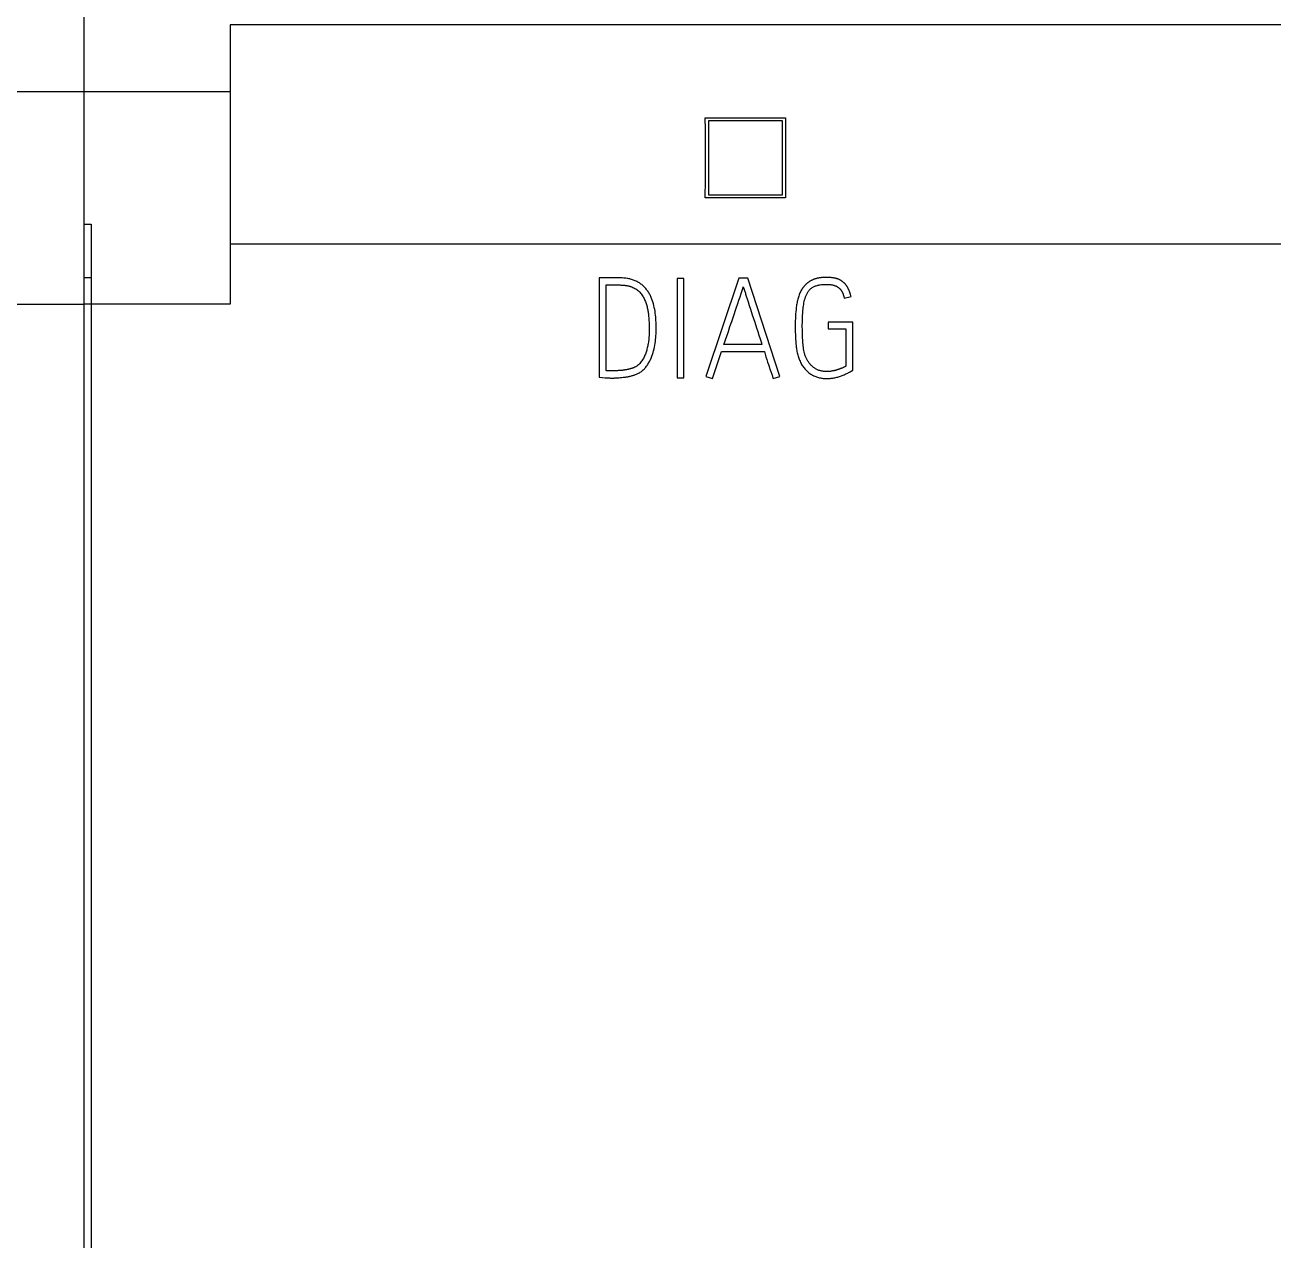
# Model space of a CAD drawing. Header units: inches. Extents: x 9000 to 22395, y 8106 to 17135.
# Drawn here: x 10398.82 to 10440.54, y 8398.78 to 8439.41 of the extents above; entities that cross this region are included whole.
import ezdxf

# ---------------------------------------------------------------- set-up
doc = ezdxf.new("R2010")
doc.units = ezdxf.units.IN
doc.header["$MEASUREMENT"] = 0
doc.layers.add('20000_FRONT_O', color=7, linetype='Continuous')
doc.layers.add('20500_FRONT_O_LABELING', color=7, linetype='Continuous')

msp = doc.modelspace()

# ---------------------------------------------------------------- linework, layer by layer
at = {"layer": '20000_FRONT_O', "linetype": 'Continuous'}
for p, q in [((10400.798, 8294.993), (10400.798, 8517.173)), ((10405.686, 8439.41), (10405.686, 8430.078)), ((10495.891, 8439.41), (10405.686, 8439.41)), ((10395.91, 8437.188), (10400.798, 8437.188)), ((10400.798, 8437.188), (10405.686, 8437.188)), ((10421.565, 8435.916), (10421.564, 8436.308)), ((10421.564, 8436.308), (10424.246, 8436.308)), ((10421.666, 8436.204), (10421.667, 8436.002)), ((10424.144, 8436.204), (10421.666, 8436.204)), ((10424.246, 8436.196), (10424.244, 8435.801)), ((10424.246, 8436.308), (10424.246, 8436.196)), ((10421.567, 8435.518), (10421.565, 8435.916)), ((10424.141, 8435.592), (10424.142, 8435.901)), ((10424.244, 8435.801), (10424.243, 8435.341)), ((10421.567, 8435.056), (10421.567, 8435.518)), ((10424.243, 8435.341), (10424.243, 8434.877)), ((10421.567, 8434.592), (10421.567, 8435.056)), ((10424.243, 8434.877), (10424.243, 8434.415)), ((10421.566, 8434.131), (10421.567, 8434.592)), ((10421.564, 8433.736), (10421.566, 8434.131)), ((10421.669, 8434.34), (10421.668, 8434.032)), ((10424.243, 8434.415), (10424.245, 8434.017)), ((10421.564, 8433.625), (10421.564, 8433.736)), ((10424.246, 8433.625), (10421.564, 8433.625)), ((10421.666, 8433.729), (10424.144, 8433.729)), ((10424.144, 8433.729), (10424.143, 8433.93)), ((10424.245, 8434.017), (10424.246, 8433.625)), ((10400.798, 8432.745), (10401.033, 8432.745)), ((10401.033, 8432.745), (10401.033, 8379.422)), ((10495.891, 8432.086), (10405.686, 8432.086)), ((10400.798, 8430.97), (10401.033, 8430.97)), ((10395.91, 8430.079), (10400.798, 8430.079)), ((10405.686, 8430.078), (10400.798, 8430.078))]:
    msp.add_line(p, q, dxfattribs=at)
for points in [[(10424.142, 8435.901), (10424.143, 8436.103), (10424.144, 8436.204)], [(10421.667, 8436.002), (10421.668, 8435.798), (10421.669, 8435.592), (10421.669, 8435.384), (10421.669, 8435.176), (10421.67, 8434.966), (10421.669, 8434.757), (10421.669, 8434.548), (10421.669, 8434.34)], [(10424.143, 8433.93), (10424.142, 8434.134), (10424.141, 8434.34), (10424.141, 8434.548), (10424.141, 8434.757), (10424.14, 8434.966), (10424.141, 8435.176), (10424.141, 8435.384), (10424.141, 8435.592)], [(10421.668, 8434.032), (10421.667, 8433.829), (10421.666, 8433.729)]]:
    msp.add_lwpolyline(points, dxfattribs=at)
at = {"layer": '20500_FRONT_O_LABELING', "linetype": 'Continuous'}
for p, q in [((10418.526, 8430.959), (10418.017, 8430.954)), ((10418.017, 8430.954), (10418.017, 8427.635)), ((10418.253, 8427.852), (10418.253, 8430.718)), ((10418.253, 8430.718), (10418.618, 8430.718)), ((10420.62, 8430.936), (10420.62, 8427.612)), ((10420.851, 8430.936), (10420.62, 8430.936)), ((10420.851, 8427.612), (10420.851, 8430.936)), ((10422.686, 8430.949), (10421.581, 8427.662)), ((10422.982, 8430.949), (10422.686, 8430.949)), ((10424.059, 8427.662), (10422.982, 8430.949)), ((10422.688, 8430.212), (10422.724, 8430.322)), ((10422.724, 8430.322), (10422.761, 8430.433)), ((10422.761, 8430.433), (10422.816, 8430.598)), ((10422.816, 8430.598), (10422.834, 8430.653)), ((10422.834, 8430.653), (10422.851, 8430.6)), ((10422.851, 8430.6), (10422.872, 8430.534)), ((10422.872, 8430.534), (10422.902, 8430.441)), ((10426.208, 8430.274), (10426.434, 8430.33)), ((10422.501, 8429.662), (10422.595, 8429.937)), ((10422.595, 8429.937), (10422.651, 8430.102)), ((10422.651, 8430.102), (10422.688, 8430.212)), ((10422.994, 8430.153), (10423.034, 8430.029)), ((10423.034, 8430.029), (10423.075, 8429.904)), ((10423.075, 8429.904), (10423.135, 8429.718)), ((10422.389, 8429.332), (10422.445, 8429.497)), ((10422.445, 8429.497), (10422.501, 8429.662)), ((10423.135, 8429.718), (10423.217, 8429.47)), ((10423.217, 8429.47), (10423.278, 8429.284)), ((10425.676, 8429.479), (10425.676, 8429.248)), ((10426.494, 8429.479), (10425.676, 8429.479)), ((10426.494, 8427.866), (10426.494, 8429.479)), ((10422.279, 8429.001), (10422.334, 8429.166)), ((10422.334, 8429.166), (10422.389, 8429.332)), ((10423.278, 8429.284), (10423.318, 8429.16)), ((10423.318, 8429.16), (10423.358, 8429.036)), ((10423.358, 8429.036), (10423.398, 8428.912)), ((10425.676, 8429.248), (10426.263, 8429.248)), ((10426.263, 8429.248), (10426.263, 8428)), ((10422.187, 8428.725), (10422.279, 8429.001)), ((10423.458, 8428.725), (10422.187, 8428.725)), ((10421.803, 8427.589), (10422.108, 8428.49)), ((10422.108, 8428.49), (10423.537, 8428.49)), ((10423.537, 8428.49), (10423.564, 8428.402)), ((10423.564, 8428.402), (10423.592, 8428.315)), ((10423.592, 8428.315), (10423.62, 8428.227)), ((10423.62, 8428.227), (10423.648, 8428.14)), ((10418.492, 8427.847), (10418.447, 8427.847)), ((10418.515, 8427.848), (10418.492, 8427.847)), ((10418.538, 8427.848), (10418.515, 8427.848)), ((10418.561, 8427.848), (10418.538, 8427.848)), ((10418.584, 8427.849), (10418.561, 8427.848)), ((10418.607, 8427.85), (10418.584, 8427.849)), ((10418.629, 8427.851), (10418.607, 8427.85)), ((10418.652, 8427.852), (10418.629, 8427.851)), ((10423.648, 8428.14), (10423.676, 8428.053)), ((10423.676, 8428.053), (10423.696, 8427.995)), ((10423.696, 8427.995), (10423.715, 8427.937)), ((10426.439, 8427.834), (10426.494, 8427.866)), ((10418.017, 8427.635), (10418.038, 8427.633)), ((10418.038, 8427.633), (10418.12, 8427.625)), ((10418.12, 8427.625), (10418.213, 8427.616)), ((10420.62, 8427.612), (10420.851, 8427.612)), ((10421.581, 8427.662), (10421.803, 8427.589)), ((10423.833, 8427.589), (10424.059, 8427.662))]:
    msp.add_line(p, q, dxfattribs=at)
for points in [[(10419.306, 8427.755), (10419.335, 8427.769), (10419.363, 8427.784), (10419.391, 8427.801), (10419.418, 8427.818), (10419.443, 8427.837), (10419.468, 8427.857), (10419.492, 8427.878), (10419.516, 8427.9), (10419.538, 8427.923), (10419.559, 8427.947), (10419.58, 8427.972), (10419.599, 8427.997), (10419.618, 8428.023), (10419.635, 8428.05), (10419.653, 8428.077), (10419.669, 8428.104), (10419.685, 8428.132), (10419.7, 8428.16), (10419.715, 8428.188), (10419.728, 8428.217), (10419.754, 8428.275), (10419.778, 8428.334), (10419.799, 8428.394), (10419.818, 8428.455), (10419.835, 8428.517), (10419.85, 8428.578), (10419.864, 8428.641), (10419.876, 8428.703), (10419.886, 8428.766), (10419.895, 8428.829), (10419.903, 8428.892), (10419.909, 8428.955), (10419.914, 8429.018), (10419.918, 8429.082), (10419.92, 8429.145), (10419.921, 8429.208), (10419.922, 8429.271), (10419.921, 8429.334), (10419.92, 8429.398), (10419.918, 8429.461), (10419.915, 8429.524), (10419.911, 8429.587), (10419.906, 8429.65), (10419.899, 8429.713), (10419.892, 8429.777), (10419.883, 8429.84), (10419.873, 8429.902), (10419.86, 8429.965), (10419.847, 8430.027), (10419.831, 8430.089), (10419.813, 8430.15), (10419.792, 8430.211), (10419.781, 8430.241), (10419.77, 8430.27), (10419.757, 8430.299), (10419.744, 8430.328), (10419.73, 8430.357), (10419.716, 8430.385), (10419.701, 8430.413), (10419.685, 8430.441), (10419.668, 8430.468), (10419.651, 8430.494), (10419.633, 8430.52), (10419.614, 8430.546), (10419.595, 8430.571), (10419.575, 8430.596), (10419.554, 8430.62), (10419.532, 8430.643), (10419.51, 8430.666), (10419.487, 8430.688), (10419.463, 8430.709), (10419.438, 8430.729), (10419.413, 8430.748), (10419.387, 8430.767), (10419.36, 8430.784), (10419.333, 8430.801), (10419.305, 8430.816), (10419.277, 8430.831), (10419.248, 8430.845), (10419.219, 8430.858), (10419.189, 8430.87), (10419.159, 8430.881), (10419.129, 8430.891), (10419.098, 8430.901), (10419.067, 8430.909), (10419.036, 8430.917), (10419.004, 8430.923), (10418.973, 8430.929), (10418.91, 8430.939), (10418.846, 8430.946), (10418.782, 8430.952), (10418.718, 8430.955), (10418.654, 8430.957), (10418.59, 8430.958), (10418.526, 8430.959)], [(10418.618, 8430.718), (10418.642, 8430.718), (10418.666, 8430.718), (10418.691, 8430.717), (10418.715, 8430.717), (10418.74, 8430.716), (10418.764, 8430.714), (10418.788, 8430.713), (10418.813, 8430.711), (10418.837, 8430.709), (10418.861, 8430.707), (10418.873, 8430.706), (10418.886, 8430.704), (10418.898, 8430.703), (10418.91, 8430.701), (10418.922, 8430.699), (10418.934, 8430.697), (10418.946, 8430.695), (10418.958, 8430.693), (10418.97, 8430.691), (10418.982, 8430.689), (10418.993, 8430.686), (10419.005, 8430.683), (10419.017, 8430.68), (10419.029, 8430.677), (10419.04, 8430.674), (10419.052, 8430.67), (10419.064, 8430.667), (10419.075, 8430.663)], [(10424.955, 8430.764), (10424.946, 8430.756), (10424.937, 8430.747), (10424.928, 8430.739), (10424.92, 8430.73), (10424.911, 8430.721), (10424.902, 8430.712), (10424.894, 8430.703), (10424.886, 8430.694), (10424.878, 8430.685), (10424.869, 8430.676), (10424.862, 8430.666), (10424.854, 8430.657), (10424.846, 8430.647), (10424.838, 8430.637), (10424.831, 8430.627), (10424.824, 8430.618), (10424.816, 8430.608), (10424.809, 8430.598), (10424.802, 8430.587), (10424.795, 8430.577), (10424.789, 8430.567), (10424.782, 8430.556)], [(10425.82, 8427.841), (10425.795, 8427.836), (10425.769, 8427.831), (10425.743, 8427.828), (10425.718, 8427.825), (10425.692, 8427.823), (10425.666, 8427.821), (10425.64, 8427.82), (10425.615, 8427.821), (10425.589, 8427.821), (10425.563, 8427.823), (10425.538, 8427.825), (10425.512, 8427.828), (10425.487, 8427.832), (10425.462, 8427.837), (10425.437, 8427.842), (10425.412, 8427.848), (10425.387, 8427.856), (10425.363, 8427.863), (10425.339, 8427.872), (10425.315, 8427.882), (10425.291, 8427.892), (10425.268, 8427.904), (10425.245, 8427.916), (10425.223, 8427.93), (10425.202, 8427.944), (10425.181, 8427.959), (10425.161, 8427.975), (10425.142, 8427.992), (10425.123, 8428.009), (10425.105, 8428.027), (10425.087, 8428.046), (10425.07, 8428.065), (10425.054, 8428.085), (10425.038, 8428.105), (10425.023, 8428.126), (10425.008, 8428.147), (10424.993, 8428.169), (10424.98, 8428.191), (10424.954, 8428.236), (10424.942, 8428.258), (10424.93, 8428.281), (10424.92, 8428.305), (10424.91, 8428.329), (10424.901, 8428.353), (10424.893, 8428.377), (10424.886, 8428.402), (10424.88, 8428.427), (10424.868, 8428.478), (10424.859, 8428.529), (10424.851, 8428.579), (10424.843, 8428.63), (10424.837, 8428.681), (10424.832, 8428.732), (10424.827, 8428.783), (10424.823, 8428.834), (10424.819, 8428.886), (10424.816, 8428.937), (10424.814, 8428.988), (10424.812, 8429.04), (10424.81, 8429.091), (10424.809, 8429.143), (10424.808, 8429.194), (10424.808, 8429.246), (10424.807, 8429.297), (10424.807, 8429.349), (10424.807, 8429.4), (10424.808, 8429.452), (10424.808, 8429.503), (10424.809, 8429.555), (10424.811, 8429.606), (10424.813, 8429.658), (10424.816, 8429.709), (10424.819, 8429.761), (10424.823, 8429.812), (10424.827, 8429.863), (10424.832, 8429.914), (10424.838, 8429.966), (10424.844, 8430.017), (10424.852, 8430.068), (10424.861, 8430.118), (10424.872, 8430.169), (10424.884, 8430.219), (10424.898, 8430.268), (10424.915, 8430.317), (10424.924, 8430.341), (10424.933, 8430.365), (10424.944, 8430.389), (10424.954, 8430.412), (10424.966, 8430.435), (10424.978, 8430.458), (10424.992, 8430.48), (10425.006, 8430.501), (10425.021, 8430.522), (10425.037, 8430.542), (10425.054, 8430.561), (10425.072, 8430.579), (10425.091, 8430.597), (10425.111, 8430.613), (10425.133, 8430.628), (10425.154, 8430.642), (10425.177, 8430.654), (10425.2, 8430.666), (10425.224, 8430.676), (10425.248, 8430.685), (10425.273, 8430.693), (10425.298, 8430.7), (10425.323, 8430.707), (10425.348, 8430.712), (10425.373, 8430.717), (10425.399, 8430.721), (10425.45, 8430.728), (10425.502, 8430.733), (10425.554, 8430.736), (10425.605, 8430.736), (10425.657, 8430.736), (10425.708, 8430.733), (10425.734, 8430.731), (10425.76, 8430.728), (10425.785, 8430.724), (10425.811, 8430.719), (10425.836, 8430.713), (10425.861, 8430.706)], [(10426.131, 8430.845), (10426.118, 8430.854), (10426.105, 8430.862), (10426.091, 8430.87), (10426.078, 8430.878), (10426.064, 8430.886), (10426.05, 8430.893), (10426.035, 8430.899), (10426.021, 8430.906), (10426.007, 8430.911), (10425.992, 8430.917), (10425.977, 8430.922), (10425.962, 8430.927), (10425.947, 8430.932), (10425.932, 8430.936), (10425.916, 8430.94), (10425.901, 8430.943), (10425.885, 8430.947), (10425.87, 8430.95), (10425.854, 8430.952), (10425.838, 8430.955), (10425.823, 8430.957), (10425.807, 8430.959), (10425.792, 8430.961), (10425.776, 8430.963), (10425.76, 8430.965), (10425.745, 8430.966), (10425.729, 8430.968), (10425.713, 8430.969), (10425.698, 8430.97), (10425.682, 8430.97), (10425.666, 8430.971), (10425.65, 8430.972), (10425.635, 8430.972), (10425.619, 8430.972), (10425.603, 8430.972), (10425.587, 8430.972), (10425.572, 8430.972), (10425.556, 8430.971), (10425.54, 8430.971), (10425.524, 8430.97), (10425.508, 8430.969), (10425.493, 8430.968), (10425.477, 8430.967), (10425.461, 8430.965), (10425.445, 8430.963), (10425.43, 8430.961), (10425.414, 8430.959), (10425.398, 8430.957), (10425.383, 8430.955), (10425.367, 8430.952), (10425.352, 8430.949), (10425.336, 8430.946), (10425.321, 8430.943), (10425.306, 8430.939), (10425.29, 8430.935), (10425.275, 8430.931), (10425.26, 8430.927), (10425.245, 8430.922), (10425.23, 8430.917), (10425.215, 8430.912), (10425.2, 8430.907), (10425.185, 8430.901), (10425.17, 8430.895), (10425.156, 8430.889), (10425.141, 8430.883), (10425.127, 8430.876), (10425.113, 8430.869), (10425.099, 8430.862), (10425.085, 8430.854), (10425.071, 8430.847), (10425.058, 8430.839), (10425.044, 8430.83), (10425.031, 8430.822), (10425.018, 8430.813), (10425.005, 8430.804), (10424.992, 8430.794), (10424.98, 8430.785), (10424.967, 8430.775), (10424.955, 8430.764)], [(10425.861, 8430.706), (10425.874, 8430.702), (10425.887, 8430.698), (10425.9, 8430.693), (10425.912, 8430.688), (10425.924, 8430.683), (10425.937, 8430.678), (10425.949, 8430.672), (10425.961, 8430.666), (10425.972, 8430.659), (10425.984, 8430.653), (10425.995, 8430.645), (10426.006, 8430.638), (10426.017, 8430.63), (10426.027, 8430.622), (10426.037, 8430.614), (10426.047, 8430.605), (10426.052, 8430.6), (10426.057, 8430.596), (10426.062, 8430.591), (10426.066, 8430.586), (10426.071, 8430.582), (10426.075, 8430.577), (10426.08, 8430.572), (10426.084, 8430.567), (10426.088, 8430.561), (10426.092, 8430.556), (10426.096, 8430.551), (10426.1, 8430.546), (10426.108, 8430.535), (10426.115, 8430.523), (10426.122, 8430.512), (10426.129, 8430.5), (10426.135, 8430.489), (10426.141, 8430.477), (10426.147, 8430.465), (10426.152, 8430.453), (10426.157, 8430.44), (10426.162, 8430.428), (10426.167, 8430.416), (10426.172, 8430.403), (10426.176, 8430.39), (10426.18, 8430.378), (10426.184, 8430.365), (10426.188, 8430.352), (10426.191, 8430.339), (10426.195, 8430.326), (10426.202, 8430.3), (10426.208, 8430.274)], [(10426.434, 8430.33), (10426.428, 8430.357), (10426.424, 8430.37), (10426.42, 8430.384), (10426.417, 8430.397), (10426.413, 8430.411), (10426.409, 8430.424), (10426.405, 8430.437), (10426.401, 8430.451), (10426.396, 8430.464), (10426.392, 8430.477), (10426.387, 8430.49), (10426.382, 8430.503), (10426.377, 8430.516), (10426.372, 8430.529), (10426.367, 8430.542), (10426.361, 8430.555), (10426.355, 8430.567), (10426.349, 8430.58), (10426.343, 8430.592), (10426.337, 8430.604), (10426.331, 8430.617), (10426.324, 8430.629), (10426.317, 8430.641), (10426.31, 8430.652), (10426.303, 8430.664), (10426.295, 8430.676), (10426.287, 8430.687), (10426.279, 8430.699), (10426.271, 8430.71), (10426.263, 8430.721), (10426.254, 8430.732), (10426.245, 8430.742), (10426.236, 8430.753), (10426.226, 8430.763), (10426.217, 8430.773), (10426.207, 8430.783), (10426.197, 8430.792), (10426.187, 8430.802), (10426.176, 8430.811), (10426.165, 8430.82), (10426.154, 8430.828), (10426.143, 8430.837), (10426.131, 8430.845)], [(10419.075, 8430.663), (10419.11, 8430.65), (10419.143, 8430.637), (10419.176, 8430.621), (10419.208, 8430.604), (10419.24, 8430.586), (10419.27, 8430.566), (10419.299, 8430.545), (10419.326, 8430.522), (10419.353, 8430.498), (10419.378, 8430.472), (10419.401, 8430.444), (10419.423, 8430.416), (10419.444, 8430.387), (10419.464, 8430.357), (10419.483, 8430.326), (10419.5, 8430.295), (10419.517, 8430.263), (10419.533, 8430.23), (10419.547, 8430.197), (10419.561, 8430.164), (10419.574, 8430.13), (10419.586, 8430.096), (10419.597, 8430.062), (10419.607, 8430.028), (10419.616, 8429.993), (10419.625, 8429.958), (10419.632, 8429.924), (10419.64, 8429.889), (10419.646, 8429.854), (10419.652, 8429.818), (10419.657, 8429.783), (10419.662, 8429.748), (10419.67, 8429.677), (10419.676, 8429.605), (10419.681, 8429.534), (10419.685, 8429.463), (10419.687, 8429.391), (10419.689, 8429.32), (10419.69, 8429.248), (10419.689, 8429.177), (10419.687, 8429.106), (10419.684, 8429.034), (10419.679, 8428.963), (10419.672, 8428.892), (10419.663, 8428.821), (10419.652, 8428.751), (10419.645, 8428.715), (10419.638, 8428.68), (10419.631, 8428.645), (10419.623, 8428.611), (10419.614, 8428.576), (10419.605, 8428.541), (10419.595, 8428.507), (10419.584, 8428.473), (10419.572, 8428.439), (10419.56, 8428.405), (10419.547, 8428.372), (10419.533, 8428.339), (10419.517, 8428.307), (10419.501, 8428.275), (10419.484, 8428.243), (10419.465, 8428.212), (10419.446, 8428.182), (10419.425, 8428.153), (10419.403, 8428.124), (10419.379, 8428.097), (10419.354, 8428.071), (10419.328, 8428.047), (10419.301, 8428.024), (10419.286, 8428.013), (10419.272, 8428.003), (10419.257, 8427.993), (10419.241, 8427.984), (10419.226, 8427.975), (10419.209, 8427.967)], [(10422.902, 8430.441), (10422.91, 8430.415), (10422.994, 8430.153)], [(10424.782, 8430.556), (10424.762, 8430.523), (10424.744, 8430.489), (10424.728, 8430.454), (10424.713, 8430.419), (10424.699, 8430.384), (10424.687, 8430.348), (10424.675, 8430.312), (10424.665, 8430.276), (10424.655, 8430.239), (10424.646, 8430.202), (10424.637, 8430.165), (10424.63, 8430.128), (10424.622, 8430.09), (10424.616, 8430.052), (10424.61, 8430.014), (10424.605, 8429.976), (10424.596, 8429.9), (10424.589, 8429.824), (10424.583, 8429.748), (10424.578, 8429.672), (10424.575, 8429.596), (10424.573, 8429.52), (10424.572, 8429.443), (10424.571, 8429.367), (10424.572, 8429.29), (10424.572, 8429.214), (10424.573, 8429.137), (10424.575, 8429.061), (10424.577, 8428.985), (10424.58, 8428.908), (10424.585, 8428.832), (10424.591, 8428.756), (10424.598, 8428.68), (10424.603, 8428.642), (10424.608, 8428.604), (10424.614, 8428.566), (10424.62, 8428.528), (10424.627, 8428.49), (10424.635, 8428.453), (10424.644, 8428.416), (10424.653, 8428.378), (10424.664, 8428.342), (10424.675, 8428.305), (10424.688, 8428.269), (10424.701, 8428.233), (10424.715, 8428.198), (10424.731, 8428.164), (10424.748, 8428.129), (10424.765, 8428.096), (10424.784, 8428.063), (10424.805, 8428.03), (10424.826, 8427.999), (10424.849, 8427.968)], [(10423.398, 8428.912), (10423.438, 8428.788), (10423.458, 8428.725)], [(10418.447, 8427.847), (10418.344, 8427.847), (10418.332, 8427.847), (10418.321, 8427.848), (10418.31, 8427.848), (10418.298, 8427.848), (10418.287, 8427.849), (10418.275, 8427.85), (10418.264, 8427.851), (10418.253, 8427.852)], [(10419.017, 8427.903), (10419, 8427.899), (10418.983, 8427.895), (10418.966, 8427.892), (10418.948, 8427.888), (10418.931, 8427.885), (10418.914, 8427.882), (10418.897, 8427.879), (10418.879, 8427.876), (10418.862, 8427.873), (10418.844, 8427.87), (10418.827, 8427.868), (10418.81, 8427.866), (10418.792, 8427.863), (10418.775, 8427.861), (10418.757, 8427.86), (10418.74, 8427.858), (10418.722, 8427.856), (10418.705, 8427.855), (10418.687, 8427.854), (10418.67, 8427.853), (10418.652, 8427.852)], [(10419.209, 8427.967), (10419.202, 8427.964), (10419.195, 8427.961), (10419.188, 8427.958), (10419.181, 8427.955), (10419.174, 8427.952), (10419.167, 8427.949), (10419.159, 8427.947), (10419.152, 8427.944), (10419.145, 8427.941), (10419.138, 8427.939), (10419.13, 8427.936), (10419.123, 8427.933), (10419.116, 8427.931), (10419.108, 8427.929), (10419.101, 8427.926), (10419.094, 8427.924), (10419.086, 8427.922), (10419.079, 8427.919), (10419.071, 8427.917), (10419.064, 8427.915), (10419.057, 8427.913), (10419.049, 8427.911), (10419.042, 8427.909), (10419.017, 8427.903)], [(10423.715, 8427.937), (10423.725, 8427.908), (10423.735, 8427.879), (10423.756, 8427.821)], [(10423.756, 8427.821), (10423.766, 8427.792), (10423.776, 8427.763), (10423.785, 8427.734), (10423.795, 8427.705), (10423.805, 8427.676), (10423.814, 8427.647), (10423.823, 8427.618), (10423.833, 8427.589)], [(10424.849, 8427.968), (10424.869, 8427.942), (10424.89, 8427.916), (10424.911, 8427.891), (10424.933, 8427.867), (10424.956, 8427.843), (10424.98, 8427.82), (10425.004, 8427.798), (10425.029, 8427.778), (10425.055, 8427.758), (10425.068, 8427.748), (10425.081, 8427.739), (10425.095, 8427.73), (10425.108, 8427.721), (10425.122, 8427.713), (10425.136, 8427.705), (10425.151, 8427.697), (10425.165, 8427.69), (10425.18, 8427.683), (10425.194, 8427.676), (10425.224, 8427.664), (10425.254, 8427.652), (10425.285, 8427.642), (10425.316, 8427.632), (10425.347, 8427.623), (10425.379, 8427.616), (10425.411, 8427.609), (10425.443, 8427.603), (10425.475, 8427.598), (10425.507, 8427.595), (10425.54, 8427.592), (10425.572, 8427.59), (10425.605, 8427.589), (10425.637, 8427.589), (10425.67, 8427.589), (10425.702, 8427.591), (10425.734, 8427.593), (10425.767, 8427.596), (10425.799, 8427.599), (10425.831, 8427.604), (10425.863, 8427.609), (10425.895, 8427.615), (10425.927, 8427.622), (10425.958, 8427.63), (10425.99, 8427.638), (10426.021, 8427.648), (10426.052, 8427.658), (10426.083, 8427.669), (10426.113, 8427.681), (10426.144, 8427.692), (10426.174, 8427.704), (10426.204, 8427.717), (10426.234, 8427.73), (10426.264, 8427.744), (10426.294, 8427.758), (10426.323, 8427.772), (10426.352, 8427.787), (10426.381, 8427.802), (10426.41, 8427.818), (10426.439, 8427.834)], [(10426.002, 8427.889), (10425.995, 8427.887), (10425.987, 8427.884), (10425.98, 8427.882), (10425.972, 8427.88), (10425.965, 8427.877), (10425.957, 8427.875), (10425.95, 8427.873), (10425.942, 8427.871), (10425.934, 8427.869), (10425.927, 8427.867), (10425.912, 8427.863), (10425.896, 8427.859), (10425.881, 8427.855), (10425.866, 8427.851), (10425.851, 8427.847), (10425.835, 8427.844), (10425.82, 8427.841)], [(10426.263, 8428), (10426.257, 8427.997), (10426.25, 8427.993), (10426.244, 8427.99), (10426.237, 8427.986), (10426.224, 8427.979), (10426.21, 8427.973), (10426.197, 8427.966), (10426.183, 8427.96), (10426.17, 8427.953), (10426.156, 8427.947), (10426.142, 8427.941), (10426.129, 8427.935), (10426.115, 8427.93), (10426.101, 8427.924), (10426.087, 8427.919), (10426.073, 8427.913), (10426.059, 8427.908), (10426.045, 8427.903), (10426.031, 8427.899), (10426.016, 8427.894), (10426.002, 8427.889)], [(10418.213, 8427.616), (10418.239, 8427.614), (10418.264, 8427.612), (10418.289, 8427.61), (10418.314, 8427.609), (10418.34, 8427.608), (10418.365, 8427.607), (10418.39, 8427.606), (10418.416, 8427.606), (10418.441, 8427.605), (10418.466, 8427.605), (10418.491, 8427.606), (10418.517, 8427.606), (10418.542, 8427.607), (10418.567, 8427.608), (10418.618, 8427.611), (10418.668, 8427.614), (10418.719, 8427.618), (10418.769, 8427.623), (10418.819, 8427.629), (10418.869, 8427.635), (10418.894, 8427.639), (10418.919, 8427.642), (10418.944, 8427.647), (10418.969, 8427.651), (10418.994, 8427.656), (10419.019, 8427.661), (10419.043, 8427.666), (10419.068, 8427.672), (10419.092, 8427.678), (10419.117, 8427.685), (10419.141, 8427.692), (10419.165, 8427.699), (10419.189, 8427.707), (10419.213, 8427.715), (10419.236, 8427.724), (10419.26, 8427.734), (10419.283, 8427.744), (10419.306, 8427.755)]]:
    msp.add_lwpolyline(points, dxfattribs=at)

doc.saveas('drawing.dxf')
